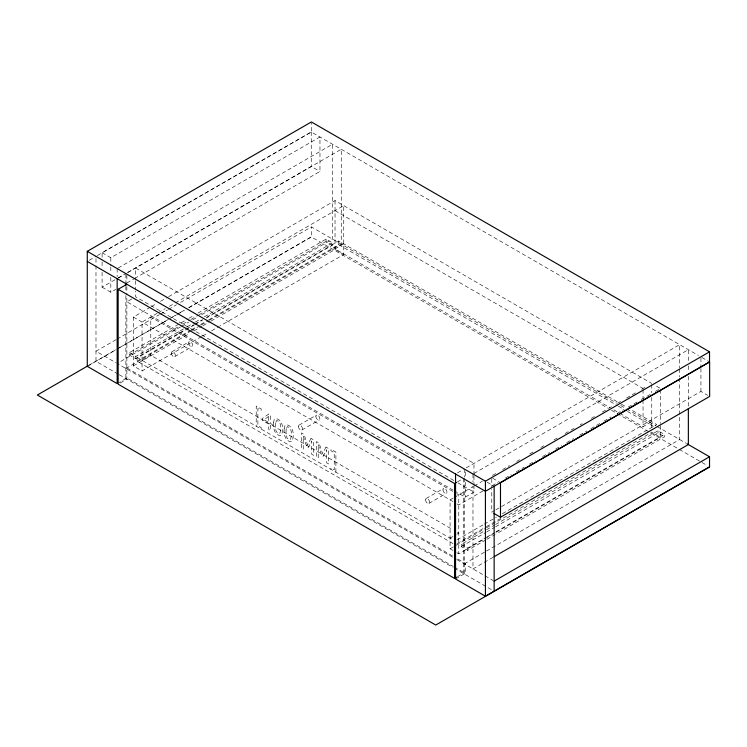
<?xml version="1.0" encoding="UTF-8"?>
<svg xmlns="http://www.w3.org/2000/svg" width="747" height="747" viewBox="0 0 747 747"><rect width="100%" height="100%" fill="white"/><g stroke="black" fill="none" stroke-linecap="round" stroke-linejoin="round"><path stroke-width="0.56" stroke-dasharray="3.73 2.8" d="M102.087 257.304L102.087 252.71L311.247 131.948L698.408 355.469M89.21 260.283L96.363 256.156M97.371 255.577L311.378 132.023L311.378 123.078M102.087 252.71L110.808 257.734L319.968 136.981L319.968 171.483L136.066 277.66M118.157 268.014L332.536 144.236L332.536 239.124L201.699 314.664M102.087 272.253L102.087 287.212L117.251 278.454M118.259 277.875L126.336 273.206M127.354 272.627L311.247 166.45L319.968 171.483M118.119 278.099L123.937 274.737M102.087 287.212L110.808 292.236L115.86 289.322M126.971 282.908L135.058 278.239M131.705 299.005L126.869 301.797L453.14 490.172M201.55 336.598L142.051 370.951L133.34 365.918L133.34 317.036L150.483 307.138M151.492 306.559L156.534 303.646M160.568 301.321L167.627 297.241M168.635 296.662L335.029 200.598L651.757 383.454M157.178 313.338L142.051 322.069L142.051 370.951M158.187 312.75L165.246 308.679M169.28 306.354L174.322 303.441M175.33 302.852L343.741 205.621L343.741 254.503L219.702 326.122M116.121 339.633L95.989 351.258L116.196 362.921M117.13 339.054L159.4 314.646M160.4 314.067L167.449 309.996M168.458 309.417L176.507 304.767M180.531 302.442L311.378 226.901L616.555 403.1M88.893 365.274L118.203 348.345M119.221 347.766L167.73 319.753M171.773 317.419L178.85 313.338M179.859 312.75L184.911 309.837M188.954 307.503L311.247 236.892L607.778 408.095M87.278 366.347L116.121 349.699M117.13 349.11L168.458 319.483M169.466 318.894L176.507 314.832M177.515 314.254L184.556 310.182M188.589 307.857L311.378 236.967L311.378 226.901M194.341 324.945L135.833 358.728L129.352 354.993L129.352 352.696L187.861 318.913M188.87 318.325L193.921 315.421M197.955 313.086L326.065 239.124L332.536 242.859L332.536 245.156L206.443 317.961M129.352 354.993L178.785 326.458M182.819 324.123L189.878 320.043M190.887 319.464L197.955 315.383M198.963 314.804L326.065 241.421L332.536 245.156M180.559 326.869L117.158 363.472L452.71 557.206M181.568 326.28L188.618 322.218M192.642 319.893L197.675 316.989M129.352 352.696L135.833 356.431L186.264 327.307M187.273 326.728L194.341 322.648M195.35 322.069L200.392 319.156M204.426 316.821L332.536 242.859M453.027 543.592L137.075 361.175L137.075 357.44L185.48 329.492M186.489 328.904L193.548 324.833M194.556 324.245L202.624 319.595M206.658 317.26L338.764 240.992L620.449 403.623M195.35 324.366L202.409 320.295M137.075 361.175L190.522 330.314M191.531 329.735L196.573 326.822M200.607 324.497L207.666 320.416M208.674 319.837L338.764 244.727L617.367 405.584M125.87 368.504L190.28 331.313M191.288 330.734L200.345 325.505M201.354 324.926L208.404 320.855M209.403 320.276L341.258 244.157L341.258 149.269L125.87 273.626L125.87 281.787M142.051 360.306L150.773 355.283L452.719 529.614M343.741 243.867L335.029 248.9L609.72 407.488M133.34 365.918L189.813 333.311M193.846 330.986L201.914 326.327M202.923 325.748L209.982 321.668M210.99 321.089L335.029 249.47L343.741 254.503M171.894 351.762L189.327 341.696M117.158 383.603L126.869 377.991L453.14 566.366M120.09 383.052L126.869 379.14L126.869 295.831M202.558 336.019L207.601 333.106M211.634 330.772L218.694 326.7M174.714 356.636L192.147 346.58M299.005 425.146L316.439 415.089M301.825 430.029L319.258 419.963M457.481 472.907L463.289 469.546M466.221 467.855L679.649 344.638L679.649 367.785M426.126 498.538L443.55 488.473M457.453 481.834L461.329 479.602M473.981 473.439L688.361 349.671L688.361 361.24M428.946 503.422L446.37 493.356M453.093 498.156L450.067 499.902L450.067 548.774L452.971 550.455M454.101 497.567L473.262 486.512M474.27 485.923L482.338 481.264M492.422 475.447L496.456 473.122M502.507 469.62L509.566 465.549M516.625 461.469L519.651 459.722M529.735 453.905L533.769 451.571M540.828 447.5L543.853 445.754M553.938 439.927L557.972 437.602M565.031 433.531L570.073 430.617M571.082 430.029L574.107 428.283M580.158 424.791L582.174 423.633M591.25 418.385L595.284 416.06M602.343 411.98L607.386 409.076M608.394 408.488L611.419 406.742M617.47 403.249L620.496 401.503M626.546 398.011L635.622 392.773M641.673 389.28L646.911 386.255M454.148 490.751L465.26 497.166L473.971 492.133L473.971 486.39M482.982 490.956L458.779 504.935L456.847 503.814M492.058 485.718L498.109 482.226M505.168 478.145L511.219 474.653M516.261 471.749L524.329 467.09M529.371 464.176L535.422 460.684M542.481 456.604L549.54 452.533M555.591 449.04L561.641 445.548M566.684 442.635L573.743 438.554M579.793 435.062L586.853 430.991M590.886 428.657L599.962 423.418M603.996 421.093L611.055 417.013M617.106 413.521L624.165 409.449M628.199 407.115L637.275 401.877M641.309 399.552L650.385 394.313M655.427 391.4L660.469 388.487L654.661 385.135M494.803 510.444L491.778 512.19L491.778 489.192M495.821 509.856L700.938 391.437L707.717 395.35M450.067 538.139L452.971 536.467M456.847 534.226L458.779 533.106L456.762 531.939M619.814 413.315L643.046 426.724L651.757 421.7M457.061 539.848L483.281 524.711M484.289 524.133L496.391 517.148M502.442 513.647L656.734 424.567L630.496 409.421M457.061 543.592L485.298 527.289M486.306 526.7L501.433 517.97M450.067 548.774L455.11 545.87M456.118 545.282L485.363 528.4M486.372 527.821L651.757 432.336L660.469 437.368L660.469 424.567M485.905 539.876L467.743 550.362L461.272 546.627L461.272 544.32L485.485 530.342M486.493 529.763L494.561 525.104M495.569 524.525L657.986 430.748L664.457 434.493L664.457 436.79L495.989 534.049M461.272 546.627L485.485 532.648M486.493 532.06L494.561 527.401M495.569 526.822L657.986 433.055L664.457 436.79M461.272 544.32L467.743 548.055L485.905 537.579M486.913 536.99L494.981 532.331M495.989 531.752L664.457 434.493M456.847 552.696L458.779 553.807L495.084 532.854M496.092 532.266L660.469 437.368M486.913 539.297L494.981 534.637M464.26 563.873L485.401 551.669M486.4 551.09L679.649 439.525L679.649 378.197M457.453 576.712L463.261 573.36L463.261 478.482M455.549 578.972L465.26 573.36L465.26 563.294L454.148 556.879M493.104 557.281L472.972 568.906L472.972 486.755M701.9 357.486L709.65 361.959M335.029 210.654L643.046 388.487M621.411 404.174L626.509 407.115M620.598 405.434L625.65 408.348M626.658 408.936L655.969 425.855M656.977 426.434L686.428 443.438M618.376 406.163L623.428 409.076M627.461 411.41L653.709 426.556M613.754 409.823L618.805 412.736M611.504 410.243L707.633 465.745M492.74 478.248L500.49 482.721M487.165 482.217L494.141 486.241M453.765 480.47L135.58 296.764L135.58 291.022M457.808 482.805L473.971 492.133M452.719 491.367L150.773 317.036L150.773 355.283M456.762 493.702L458.779 494.869L458.779 553.807M133.34 317.036L452.971 501.573M137.075 357.44L453.027 539.848M126.869 367.926L453.14 556.3M456.753 559.54L493.141 580.55M454.148 566.945L465.26 573.36M118.222 374.154L95.989 361.315L95.989 265.699M119.231 374.733L453.158 567.533M454.176 568.112L494.141 591.185M700.938 358.084L700.938 367.281M700.938 368.43L700.938 391.437M688.361 365.871L688.361 371.661M688.361 376.283L688.361 406.368M679.649 368.943L679.649 377.039M660.469 389.654L660.469 423.4M657.986 430.748L657.986 433.055M651.757 384.612L651.757 392.763M651.757 397.357L651.757 430.011M643.046 389.645L643.046 398.917M643.046 400.075L643.046 426.724M491.778 478.836L491.778 488.043M473.971 474.887L473.971 463.383L135.58 268.014L135.58 279.518M473.971 476.035L473.971 485.233M472.972 474.018L472.972 482.123M467.743 548.055L467.743 550.362M465.26 471.871L465.26 477.613M465.26 482.217L465.26 497.166M464.26 468.995L464.26 477.156M464.26 478.248L464.26 573.939M338.764 240.992L338.764 244.727M335.898 472.225L335.898 452.103L330.958 449.246L330.958 450.721L334.236 452.617L334.236 469.788L330.958 467.893L330.958 469.377M335.029 200.598L335.029 249.47M326.065 239.124L326.065 241.421M311.247 131.948L311.247 166.45M261.161 429.077L261.161 427.601L257.883 425.706L257.883 408.534L261.161 410.43L261.161 408.954L256.221 406.097L256.221 426.22M135.833 356.431L135.833 358.728M135.58 280.667L135.58 289.864M126.869 275.344L126.869 282.245M126.869 286.577L126.869 294.897M125.87 286.353L125.87 291.115M125.87 295.607L125.87 378.57M117.158 268.593L117.158 276.689M110.808 257.734L110.808 265.792M110.808 266.94L110.808 272.692M110.808 277.286L110.808 292.236M102.087 261.908L102.087 267.659M95.989 258.705L95.989 264.531M273.57 422.578C272.944 427.536 274.513 435.762 280.816 435.604C284.551 430.645 282.786 418.75 275.241 418.544L274.13 419.851L273.57 422.578M284.196 428.703C283.571 433.671 285.13 441.897 291.433 441.738C295.168 436.78 293.403 424.884 285.858 424.679L284.747 425.977L284.196 428.703M275.54 422.942C275.456 426.434 274.616 432.858 279.322 433.718L279.78 433.475C281.143 429.572 281.88 421.794 276.726 420.43L275.54 422.942M286.157 429.077C286.082 432.56 285.233 438.993 289.948 439.852L290.396 439.609C291.769 435.706 292.497 427.928 287.352 426.565L286.157 429.077M310.985 438.405L307.577 445.007L304.038 434.399L301.48 432.915L301.48 448.303L303.235 449.32L303.235 436.061L306.896 447.192L308.035 447.855L311.723 440.963L311.723 454.213L313.6 455.306L313.6 439.918L310.985 438.405M325.981 447.07L322.573 453.662L319.034 443.055L316.467 441.57L316.467 456.959L318.231 457.976L318.231 444.717L321.882 455.847L323.031 456.51L326.71 449.619L326.71 462.869L328.596 463.962L328.596 448.573L325.981 447.07M268.724 416.434L263.952 419.693L268.724 422.447L268.724 416.434M268.799 414.053L262.477 418.32L262.477 420.496L268.724 424.1L268.724 429.394L270.545 430.449L270.545 425.155L272.235 426.126L272.235 424.473L270.545 423.502L270.545 415.061L268.799 414.053M425.538 499.827A2.82 1.625 60 0 0 428.526 503.543A2.82 1.625 60 0 0 428.526 499.566A2.82 1.625 60 0 0 425.538 499.827M442.971 489.761A2.82 1.625 60 0 0 445.959 493.487A2.82 1.625 60 0 0 445.959 489.5A2.82 1.625 60 0 0 442.971 489.761M298.427 426.444A2.82 1.625 60 0 0 301.414 430.16A2.82 1.625 60 0 0 301.414 426.173A2.82 1.625 60 0 0 298.427 426.444M315.86 416.378A2.82 1.625 60 0 0 318.848 420.094A2.82 1.625 60 0 0 318.848 416.107A2.82 1.625 60 0 0 315.86 416.378M171.315 353.051A2.82 1.625 60 0 0 174.303 356.767A2.82 1.625 60 0 0 174.303 352.78A2.82 1.625 60 0 0 171.315 353.051M188.739 342.985A2.82 1.625 60 0 0 191.727 346.701A2.82 1.625 60 0 0 191.727 342.724A2.82 1.625 60 0 0 188.739 342.985"/><path stroke-width="1.12" d="M117.158 278.659L117.158 383.603L87.278 366.347L87.278 251.337L311.378 121.957L709.529 351.828L709.529 361.893L485.429 491.274L87.278 261.403M456.482 577.272L454.55 578.393L118.147 384.173L118.147 289.294L126.869 284.262M87.885 365.853L37.35 395.032L435.753 625.043L709.65 466.912M118.147 289.294L454.55 483.514L456.482 482.394M87.278 251.337L485.429 481.208L709.529 351.828M500.49 517.223L709.65 396.461L709.65 361.959L500.49 482.721L500.49 517.223L493.711 513.31M494.112 556.702L688.361 444.549L688.361 408.684M494.141 581.129L709.529 456.772L709.529 466.838L485.429 596.218L455.549 578.972L455.549 474.018M687.296 443.942L709.529 456.772M494.141 486.241L494.141 591.185M485.429 481.208L485.429 596.218M454.55 483.514L454.55 578.393M125.87 282.88L125.87 285.279"/></g></svg>
